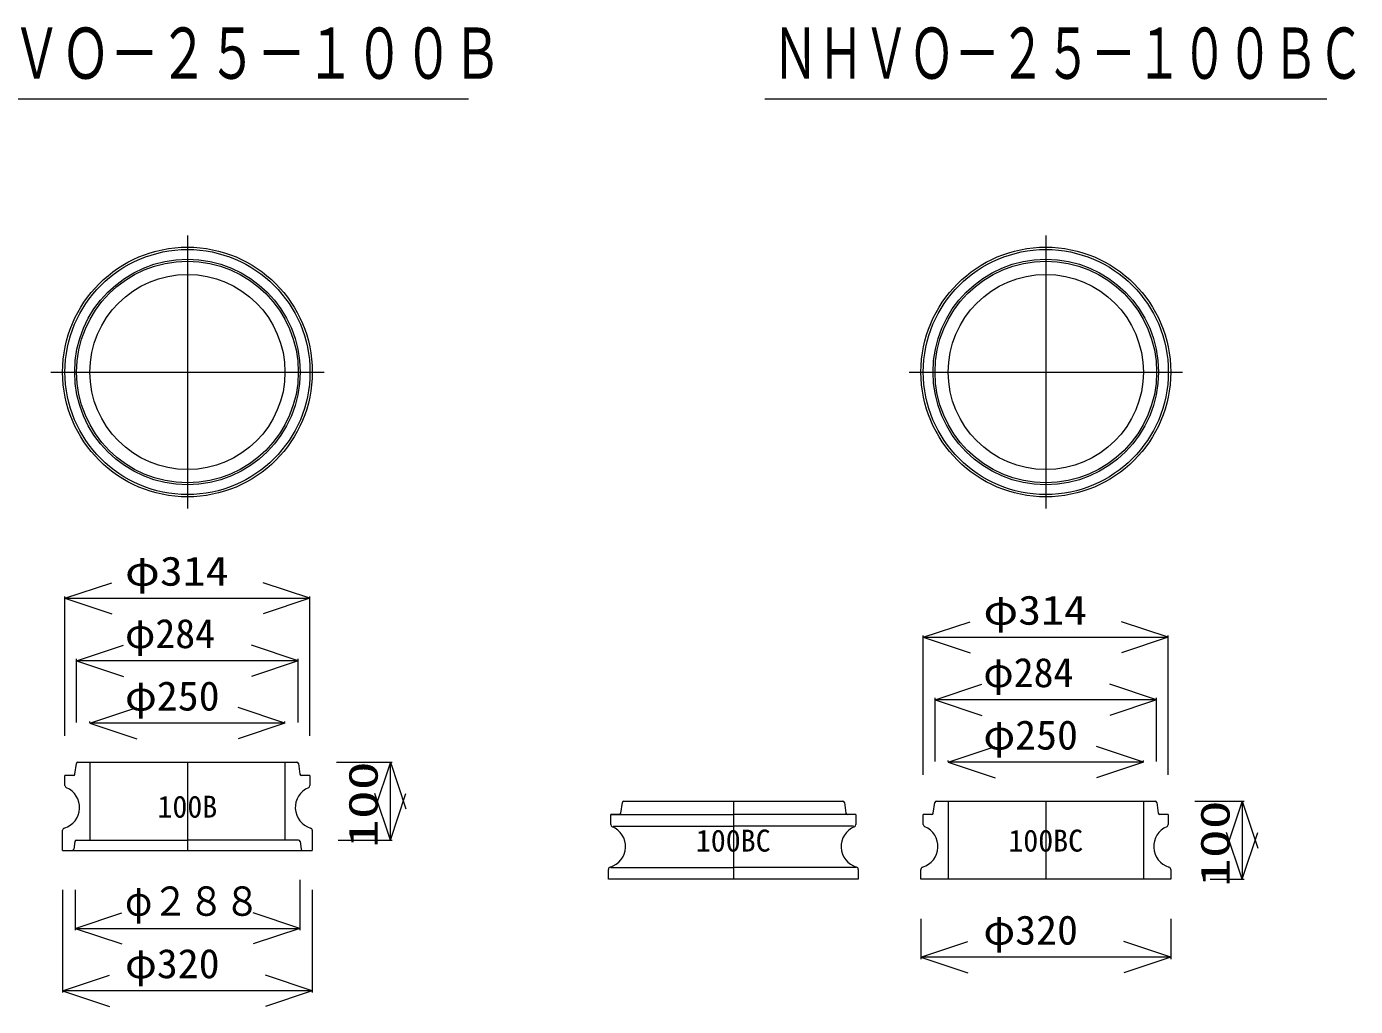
# Model space of a CAD drawing. Units: millimetres, scale not verified. Extents: x -6861 to 6861, y -5221 to 5221.
# Drawn here: x -5132 to -3429, y 750 to 2005 of the extents above; entities that cross this region are included whole.
import ezdxf
from ezdxf.enums import TextEntityAlignment as Align

# ---------------------------------------------------------------- set-up
doc = ezdxf.new("R2010")
doc.units = ezdxf.units.MM
doc.header["$LTSCALE"] = 20
for name, color, linetype, lineweight in [('0-0_0', 7, 'Continuous', 18), ('0-4_TEMP', 3, 'Continuous', 18), ('0-5_細線', 7, 'Continuous', 18)]:
    doc.layers.add(name, color=color, linetype=linetype, lineweight=lineweight)
doc.layers.add('0-8_注釈', color=1, linetype='Continuous')
doc.styles.add('ＭＳ ゴシック', font='')
doc.styles.get('ＭＳ ゴシック').set_extended_font_data('MS Gothic')

msp = doc.modelspace()

# ---------------------------------------------------------------- linework, layer by layer
at = {"layer": '0-0_0'}
for p, q in [((-5285.84, 1912.64), (-4565.84, 1912.64)), ((-4185.84, 1912.64), (-3465.84, 1912.64)), ((-4925.84, 1737.64), (-4925.84, 1387.64)), ((-3825.84, 1737.64), (-3825.84, 1387.64)), ((-5100.84, 1562.64), (-4750.84, 1562.64)), ((-4000.84, 1562.64), (-3650.84, 1562.64)), ((-5082.84, 1272.64), (-5022.84, 1292.64)), ((-4768.84, 1272.64), (-4828.84, 1292.64)), ((-5082.84, 1096.44), (-5082.84, 1274.93)), ((-5082.84, 1272.64), (-4768.84, 1272.64)), ((-5082.84, 1272.64), (-5022.84, 1252.64)), ((-4768.84, 1272.64), (-4828.84, 1252.64)), ((-4768.84, 1096.44), (-4768.84, 1274.93)), ((-3982.84, 1222.64), (-3922.84, 1242.64)), ((-3668.84, 1222.64), (-3728.84, 1242.64)), ((-5067.84, 1192.64), (-5007.84, 1212.64)), ((-4783.84, 1192.64), (-4843.84, 1212.64)), ((-3982.84, 1046.44), (-3982.84, 1224.93)), ((-3982.84, 1222.64), (-3668.84, 1222.64)), ((-3982.84, 1222.64), (-3922.84, 1202.64)), ((-3668.84, 1222.64), (-3728.84, 1202.64)), ((-3668.84, 1046.44), (-3668.84, 1224.93)), ((-5067.84, 1113.44), (-5067.84, 1194.93)), ((-4783.84, 1192.64), (-5067.84, 1192.64)), ((-5067.84, 1192.64), (-5007.84, 1172.64)), ((-4783.84, 1192.64), (-4843.84, 1172.64)), ((-4783.84, 1113.44), (-4783.84, 1194.93)), ((-3967.84, 1142.64), (-3907.84, 1162.64)), ((-3683.84, 1142.64), (-3743.84, 1162.64)), ((-3967.84, 1063.44), (-3967.84, 1144.93)), ((-3683.84, 1142.64), (-3967.84, 1142.64)), ((-3967.84, 1142.64), (-3907.84, 1122.64)), ((-3683.84, 1142.64), (-3743.84, 1122.64)), ((-3683.84, 1063.44), (-3683.84, 1144.93)), ((-5050.84, 1112.64), (-4990.84, 1132.64)), ((-4800.84, 1112.64), (-4860.84, 1132.64)), ((-5050.84, 1113.44), (-5050.84, 1114.93)), ((-4800.84, 1112.64), (-5050.84, 1112.64)), ((-5050.84, 1112.64), (-4990.84, 1092.64)), ((-4800.84, 1112.64), (-4860.84, 1092.64)), ((-4800.84, 1113.44), (-4800.84, 1114.93)), ((-3950.84, 1062.64), (-3890.84, 1082.64)), ((-3700.84, 1062.64), (-3760.84, 1082.64)), ((-4734.78, 1062.64), (-4663.56, 1062.64)), ((-4665.84, 1062.64), (-4685.84, 1002.64)), ((-4665.84, 962.64), (-4665.84, 1062.64)), ((-4665.84, 1062.64), (-4645.84, 1002.64)), ((-3950.84, 1063.44), (-3950.84, 1064.93)), ((-3700.84, 1062.64), (-3950.84, 1062.64)), ((-3950.84, 1062.64), (-3890.84, 1042.64)), ((-3700.84, 1062.64), (-3760.84, 1042.64)), ((-3700.84, 1063.44), (-3700.84, 1064.93)), ((-4665.84, 962.64), (-4685.84, 1022.64)), ((-4665.84, 962.64), (-4645.84, 1022.64)), ((-3634.78, 1012.64), (-3571.85, 1012.64)), ((-3574.13, 1012.64), (-3594.13, 952.64)), ((-3574.13, 1012.64), (-3574.13, 912.64)), ((-3574.13, 1012.64), (-3554.13, 952.64)), ((-3574.13, 912.64), (-3594.13, 972.64)), ((-3574.13, 912.64), (-3554.13, 972.64)), ((-4732.78, 962.64), (-4663.56, 962.64)), ((-4781.84, 911.84), (-4781.84, 847.36)), ((-3615.04, 912.64), (-3571.85, 912.64)), ((-5085.84, 898.84), (-5085.84, 767.36)), ((-5069.84, 898.84), (-5069.84, 847.36)), ((-4765.84, 898.84), (-4765.84, 767.36)), ((-5069.84, 849.64), (-5009.84, 869.64)), ((-4781.84, 849.64), (-4841.84, 869.64)), ((-3985.84, 861.84), (-3985.84, 810.36)), ((-3665.84, 861.84), (-3665.84, 810.36)), ((-5069.84, 849.64), (-4781.84, 849.64)), ((-5069.84, 849.64), (-5009.84, 829.64)), ((-4781.84, 849.64), (-4841.84, 829.64)), ((-3985.84, 812.64), (-3925.84, 832.64)), ((-3665.84, 812.64), (-3725.84, 832.64)), ((-3665.84, 812.64), (-3985.84, 812.64)), ((-3985.84, 812.64), (-3925.84, 792.64)), ((-3665.84, 812.64), (-3725.84, 792.64)), ((-5085.84, 769.64), (-5025.84, 789.64)), ((-4765.84, 769.64), (-4825.84, 789.64)), ((-4765.84, 769.64), (-5085.84, 769.64)), ((-5085.84, 769.64), (-5025.84, 749.64)), ((-4765.84, 769.64), (-4825.84, 749.64))]:
    msp.add_line(p, q, dxfattribs=at)
for centre, radius in [((-4925.84, 1562.64), 160), ((-3825.84, 1562.64), 160), ((-4925.84, 1562.64), 157), ((-4925.84, 1562.64), 144.5), ((-4925.84, 1562.64), 142), ((-3825.84, 1562.64), 157), ((-3825.84, 1562.64), 144.5), ((-3825.84, 1562.64), 142), ((-4925.84, 1562.64), 125), ((-3825.84, 1562.64), 125)]:
    msp.add_circle(centre, radius, dxfattribs=at)
at = {"layer": '0-4_TEMP'}
for p, q in [((-4925.84, 1062.64), (-4925.84, 949.64)), ((-4226.29, 1012.64), (-4226.29, 912.64)), ((-3825.84, 1012.64), (-3825.84, 912.64))]:
    msp.add_line(p, q, dxfattribs=at)
at = {"layer": '0-5_細線'}
for p, q in [((-5070.09, 1047.35), (-5068.09, 1060.93)), ((-5066.12, 1062.64), (-4785.58, 1062.64)), ((-5050.84, 1062.64), (-5050.84, 962.64)), ((-4800.84, 1062.64), (-4800.84, 962.64)), ((-4783.6, 1060.92), (-4781.7, 1047.36)), ((-5082.84, 1032.72), (-5082.84, 1045.64)), ((-5072.07, 1045.64), (-5082.84, 1045.64)), ((-4768.84, 1045.64), (-4779.72, 1045.64)), ((-4768.84, 1045.64), (-4768.84, 1032.72)), ((-4370.53, 997.35), (-4368.54, 1010.93)), ((-4366.56, 1012.64), (-4086.02, 1012.64)), ((-4084.04, 1010.92), (-4082.14, 997.36)), ((-3970.09, 997.35), (-3968.09, 1010.93)), ((-3966.12, 1012.64), (-3685.58, 1012.64)), ((-3950.84, 1012.64), (-3950.84, 912.64)), ((-3700.84, 1012.64), (-3700.84, 912.64)), ((-3683.6, 1010.92), (-3681.7, 997.36)), ((-4372.51, 995.64), (-4383.29, 995.64)), ((-4383.29, 995.64), (-4226.29, 995.64)), ((-4383.29, 982.72), (-4383.29, 995.64)), ((-4069.29, 995.64), (-4226.29, 995.64)), ((-4069.29, 995.64), (-4080.16, 995.64)), ((-4069.29, 995.64), (-4069.29, 982.72)), ((-3982.84, 982.72), (-3982.84, 995.64)), ((-3972.07, 995.64), (-3982.84, 995.64)), ((-3668.84, 995.64), (-3679.72, 995.64)), ((-3668.84, 995.64), (-3668.84, 982.72)), ((-5085.84, 962.64), (-5085.84, 975.31)), ((-4765.84, 975.31), (-4765.84, 949.64)), ((-4380.29, 980.64), (-4226.29, 980.64)), ((-4072.29, 980.64), (-4226.29, 980.64)), ((-5085.84, 949.64), (-5085.84, 962.64)), ((-5070.09, 960.92), (-5071.43, 951.36)), ((-5068.1, 962.64), (-4925.84, 962.64)), ((-4783.58, 962.64), (-4925.84, 962.64)), ((-4781.6, 960.92), (-4780.26, 951.36)), ((-5085.84, 949.64), (-4765.84, 949.64)), ((-4386.29, 912.64), (-4386.29, 925.31)), ((-4383.29, 927.64), (-4226.29, 927.64)), ((-4069.29, 927.64), (-4226.29, 927.64)), ((-4066.29, 925.31), (-4066.29, 912.64)), ((-3985.84, 912.64), (-3985.84, 925.31)), ((-3665.84, 925.31), (-3665.84, 912.64)), ((-4066.29, 912.64), (-4386.29, 912.64)), ((-3665.84, 912.64), (-3985.84, 912.64))]:
    msp.add_line(p, q, dxfattribs=at)
for centre, radius, start, end in [((-5066.12, 1060.64), 2, 90, 171.634), ((-4785.58, 1060.64), 2, 8, 90), ((-5072.07, 1047.64), 2, 270, 351.633), ((-4779.72, 1047.64), 2, 187.999, 270), ((-5091.53, 1004.55), 27.5, 286.539, 67.479), ((-5079.84, 1032.72), 3, 180, 247.479), ((-4760.16, 1004.55), 27.5, 112.521, 253.461), ((-4771.84, 1032.72), 3, 292.521, 0), ((-4366.56, 1010.64), 2, 90, 171.633), ((-4086.02, 1010.64), 2, 7.999, 90), ((-3966.12, 1010.64), 2, 90, 171.633), ((-3685.58, 1010.64), 2, 7.999, 90), ((-4372.51, 997.64), 2, 270, 351.633), ((-4080.16, 997.64), 2, 187.999, 270), ((-3972.07, 997.64), 2, 270, 351.633), ((-3679.72, 997.64), 2, 187.999, 270), ((-5082.84, 975.31), 3, 106.539, 180), ((-4768.84, 975.31), 3, 0, 73.461), ((-4391.97, 954.55), 27.5, 286.539, 67.479), ((-4380.29, 982.72), 3, 180, 247.479), ((-4060.6, 954.55), 27.5, 112.521, 253.461), ((-4072.29, 982.72), 3, 292.521, 0), ((-3991.53, 954.55), 27.5, 286.539, 67.479), ((-3979.84, 982.72), 3, 180, 247.479), ((-3660.16, 954.55), 27.5, 112.521, 253.461), ((-3671.84, 982.72), 3, 292.521, 0), ((-5068.1, 960.64), 2, 90, 172.001), ((-4783.58, 960.64), 2, 7.999, 90), ((-5073.41, 951.64), 2, 270, 352.001), ((-4778.28, 951.64), 2, 187.999, 270), ((-4383.29, 925.31), 3, 106.539, 180), ((-4069.29, 925.31), 3, 0, 73.461), ((-3982.84, 925.31), 3, 106.539, 180), ((-3668.84, 925.31), 3, 0, 73.461)]:
    msp.add_arc(centre, radius, start, end, dxfattribs=at)

# ---------------------------------------------------------------- texts
at = {"layer": '0-0_0', "style": 'ＭＳ ゴシック'}
for s, height, width, p in [('ＮＨＶＯ－２５－１００Ｂ', 65.69, 0.7, (-5275.84, 1918.68)), ('ＮＨＶＯ－２５－１００ＢＣ', 65.69, 0.65, (-4175.84, 1918.68)), ('φ314', 37.54, 1.15, (-5005.84, 1277.52)), ('φ314', 37.54, 1.15, (-3905.84, 1227.52)), ('φ250', 37.54, 1.05, (-5005.84, 1117.52)), ('φ250', 37.54, 1.05, (-3905.84, 1067.52)), ('φ２８８', 37.54, 0.9, (-5005.84, 854.52)), ('φ320', 37.54, 1.05, (-3905.84, 817.52)), ('φ320', 37.54, 1.05, (-5005.84, 774.52))]:
    msp.add_text(s, height=height, dxfattribs=dict(at, width=width)).set_placement(p, align=Align.BOTTOM_LEFT)
for p in [(-5005.84, 1197.52), (-3905.84, 1147.52)]:
    msp.add_text('φ284', height=37.54, dxfattribs=at).set_placement(p, align=Align.BOTTOM_LEFT)
at = {"layer": '0-0_0', "style": 'ＭＳ ゴシック', "width": 1.45}
for p in [(-4670.72, 952.64), (-3579.01, 902.64)]:
    msp.add_text('100', height=37.54, rotation=90, dxfattribs=at).set_placement(p, align=Align.BOTTOM_LEFT)
at = {"layer": '0-8_注釈', "style": 'ＭＳ ゴシック'}
for s, p in [('100B', (-4964.24, 983.1)), ('100BC', (-4274.29, 939.6)), ('100BC', (-3873.84, 939.6))]:
    msp.add_text(s, height=28.15, dxfattribs=at).set_placement(p, align=Align.BOTTOM_LEFT)

doc.saveas('drawing.dxf')
